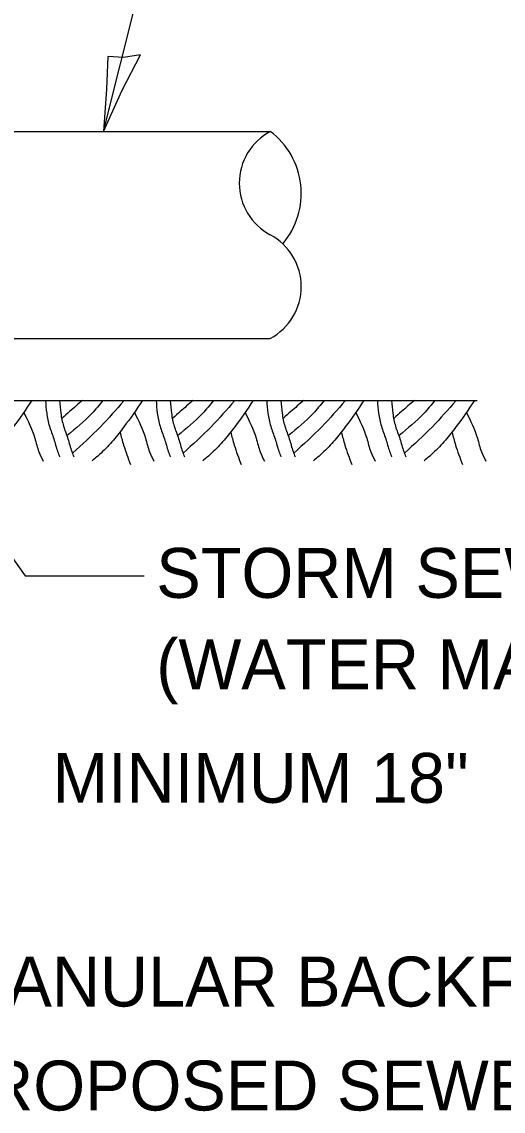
# Model space of a CAD drawing. Extents: x 2133490 to 2172050, y 2138301 to 2145980.
# Drawn here: x 2145733.3 to 2145791.3, y 2139123.9 to 2139254.8 of the extents above; entities that cross this region are included whole.
import ezdxf

# ---------------------------------------------------------------- set-up
doc = ezdxf.new("R2010")
doc.units = 0
for name, color, linetype in [('DR_Pr_Storm_Sewer', 7, 'Continuous'), ('HS_Dimensions_and_Text', 7, 'Continuous'), ('RD_Pr_Roadway_Dimensions', 7, 'Continuous'), ('RD_Pr_Roadway_Notes', 7, 'Continuous'), ('TM_Ex', 7, 'Continuous')]:
    doc.layers.add(name, color=color, linetype=linetype)

msp = doc.modelspace()

# ---------------------------------------------------------------- linework, layer by layer
at = {"layer": 'DR_Pr_Storm_Sewer'}
for p, q in [((2145523.29, 2139241.67), (2145763.23, 2139241.67)), ((2145523.29, 2139216.78), (2145763.23, 2139216.78))]:
    msp.add_line(p, q, dxfattribs=at)
for centre, radius, start, end in [((2145766.55, 2139235.45), 7.05, 118.0725, 241.9275), ((2145757.63, 2139234.21), 9.33, 319.5585, 53.1301), ((2145759.91, 2139223.01), 7.05, 298.0725, 61.9275)]:
    msp.add_arc(centre, radius, start, end, dxfattribs=at)
at = {"layer": 'HS_Dimensions_and_Text'}
msp.add_lwpolyline([(2145747.61, 2139250.86), (2145745.54, 2139250.54), (2145743.68, 2139250.68), (2145743.52, 2139246.73), (2145743.13, 2139241.67), (2145745.38, 2139246.61)], close=True, dxfattribs=at)
at = {"layer": 'RD_Pr_Roadway_Dimensions'}
for p, q in [((2145743.13, 2139241.67), (2145751.44, 2139274.61)), ((2145715.18, 2139214.3), (2145733.71, 2139188.23)), ((2145733.71, 2139188.23), (2145748.06, 2139188.23))]:
    msp.add_line(p, q, dxfattribs=at)
at = {"layer": 'TM_Ex'}
msp.add_line((2145668.15, 2139209.32), (2145788.12, 2139209.32), dxfattribs=at)
msp.add_line((2145668.15, 2139209.32), (2145788.12, 2139209.32), dxfattribs=at)
for points in [[(2145734.53, 2139209.3), (2145732.29, 2139206.15), (2145731.02, 2139204.55), (2145729.53, 2139202.99), (2145728.47, 2139202.07)], [(2145736.16, 2139209.32), (2145736.31, 2139207.78), (2145736.64, 2139206.23), (2145737.16, 2139204.72), (2145737.62, 2139203.18), (2145737.86, 2139202.54)], [(2145737.86, 2139209.32), (2145738.01, 2139207.78), (2145738.34, 2139206.23), (2145738.86, 2139204.72), (2145739.33, 2139203.18), (2145739.57, 2139202.54)], [(2145740.63, 2139209.32), (2145739.06, 2139207.99), (2145738.18, 2139207.2)], [(2145743.08, 2139209.3), (2145741.72, 2139207.73), (2145738.79, 2139205.11)], [(2145745.6, 2139209.27), (2145742.78, 2139206.17), (2145739.43, 2139203)], [(2145747.85, 2139209.3), (2145745.61, 2139206.15), (2145744.34, 2139204.55), (2145742.85, 2139202.99), (2145741.79, 2139202.07)], [(2145749.48, 2139209.32), (2145749.63, 2139207.78), (2145749.96, 2139206.23), (2145750.48, 2139204.72), (2145750.95, 2139203.18), (2145751.18, 2139202.54)], [(2145751.18, 2139209.32), (2145751.33, 2139207.78), (2145751.66, 2139206.23), (2145752.19, 2139204.72), (2145752.65, 2139203.18), (2145752.89, 2139202.54)], [(2145753.95, 2139209.32), (2145752.38, 2139207.99), (2145751.5, 2139207.2)], [(2145756.4, 2139209.3), (2145755.04, 2139207.73), (2145752.11, 2139205.11)], [(2145758.92, 2139209.27), (2145756.1, 2139206.17), (2145752.75, 2139203)], [(2145761.18, 2139209.3), (2145758.94, 2139206.15), (2145757.67, 2139204.55), (2145756.17, 2139202.99), (2145755.11, 2139202.07)], [(2145762.8, 2139209.32), (2145762.95, 2139207.78), (2145763.28, 2139206.23), (2145763.8, 2139204.72), (2145764.27, 2139203.18), (2145764.51, 2139202.54)], [(2145764.51, 2139209.32), (2145764.66, 2139207.78), (2145764.98, 2139206.23), (2145765.51, 2139204.72), (2145765.97, 2139203.18), (2145766.21, 2139202.54)], [(2145767.27, 2139209.32), (2145765.7, 2139207.99), (2145764.82, 2139207.2)], [(2145769.72, 2139209.3), (2145768.36, 2139207.73), (2145765.43, 2139205.11)], [(2145772.24, 2139209.27), (2145769.42, 2139206.17), (2145766.07, 2139203)], [(2145774.5, 2139209.3), (2145772.26, 2139206.15), (2145770.99, 2139204.55), (2145769.49, 2139202.99), (2145768.43, 2139202.07)], [(2145776.12, 2139209.32), (2145776.27, 2139207.78), (2145776.6, 2139206.23), (2145777.12, 2139204.72), (2145777.59, 2139203.18), (2145777.83, 2139202.54)], [(2145777.83, 2139209.32), (2145777.98, 2139207.78), (2145778.3, 2139206.23), (2145778.83, 2139204.72), (2145779.29, 2139203.18), (2145779.53, 2139202.54)], [(2145780.59, 2139209.32), (2145779.02, 2139207.99), (2145778.14, 2139207.2)], [(2145783.04, 2139209.3), (2145781.68, 2139207.73), (2145778.75, 2139205.11)], [(2145785.56, 2139209.27), (2145782.74, 2139206.17), (2145779.39, 2139203)], [(2145787.82, 2139209.3), (2145785.58, 2139206.15), (2145784.31, 2139204.55), (2145782.81, 2139202.99), (2145781.75, 2139202.07)], [(2145733.55, 2139207.91), (2145734.88, 2139204.78), (2145735.37, 2139203.15), (2145735.89, 2139202.04)], [(2145746.87, 2139207.91), (2145748.2, 2139204.78), (2145748.69, 2139203.15), (2145749.21, 2139202.04)], [(2145760.19, 2139207.91), (2145761.52, 2139204.78), (2145762.01, 2139203.15), (2145762.53, 2139202.04)], [(2145773.51, 2139207.91), (2145774.84, 2139204.78), (2145775.33, 2139203.15), (2145775.86, 2139202.04)], [(2145786.83, 2139207.91), (2145788.16, 2139204.78), (2145788.65, 2139203.15), (2145789.18, 2139202.04)], [(2145745.14, 2139205.51), (2145745.57, 2139203.96), (2145746.39, 2139201.63)], [(2145758.46, 2139205.51), (2145758.89, 2139203.96), (2145759.71, 2139201.63)], [(2145771.78, 2139205.51), (2145772.21, 2139203.96), (2145773.03, 2139201.63)], [(2145785.1, 2139205.51), (2145785.53, 2139203.96), (2145786.35, 2139201.63)]]:
    msp.add_spline(points, degree=3, dxfattribs=at)

# ---------------------------------------------------------------- texts
at = {"layer": 'HS_Dimensions_and_Text'}
for s, p in [('MINIMUM 18"', (2145737.02, 2139160.95)), ('IF GRANULAR BACKFILL EXIST. REMOVE WITHIN WIDTH', (2145710.18, 2139136.46)), ('OF PROPOSED SEWER TRENCH AND REPLACE WITH', (2145710.18, 2139123.96))]:
    msp.add_text(s, height=6, dxfattribs=at).set_placement(p)
at = {"layer": 'RD_Pr_Roadway_Notes'}
for s, p in [('STORM SEWER', (2145749.5, 2139185.59)), ('(WATER MAIN REQUIREMENTS) OR CASING', (2145749.5, 2139174.61))]:
    msp.add_text(s, height=6, dxfattribs=at).set_placement(p)

doc.saveas('drawing.dxf')
